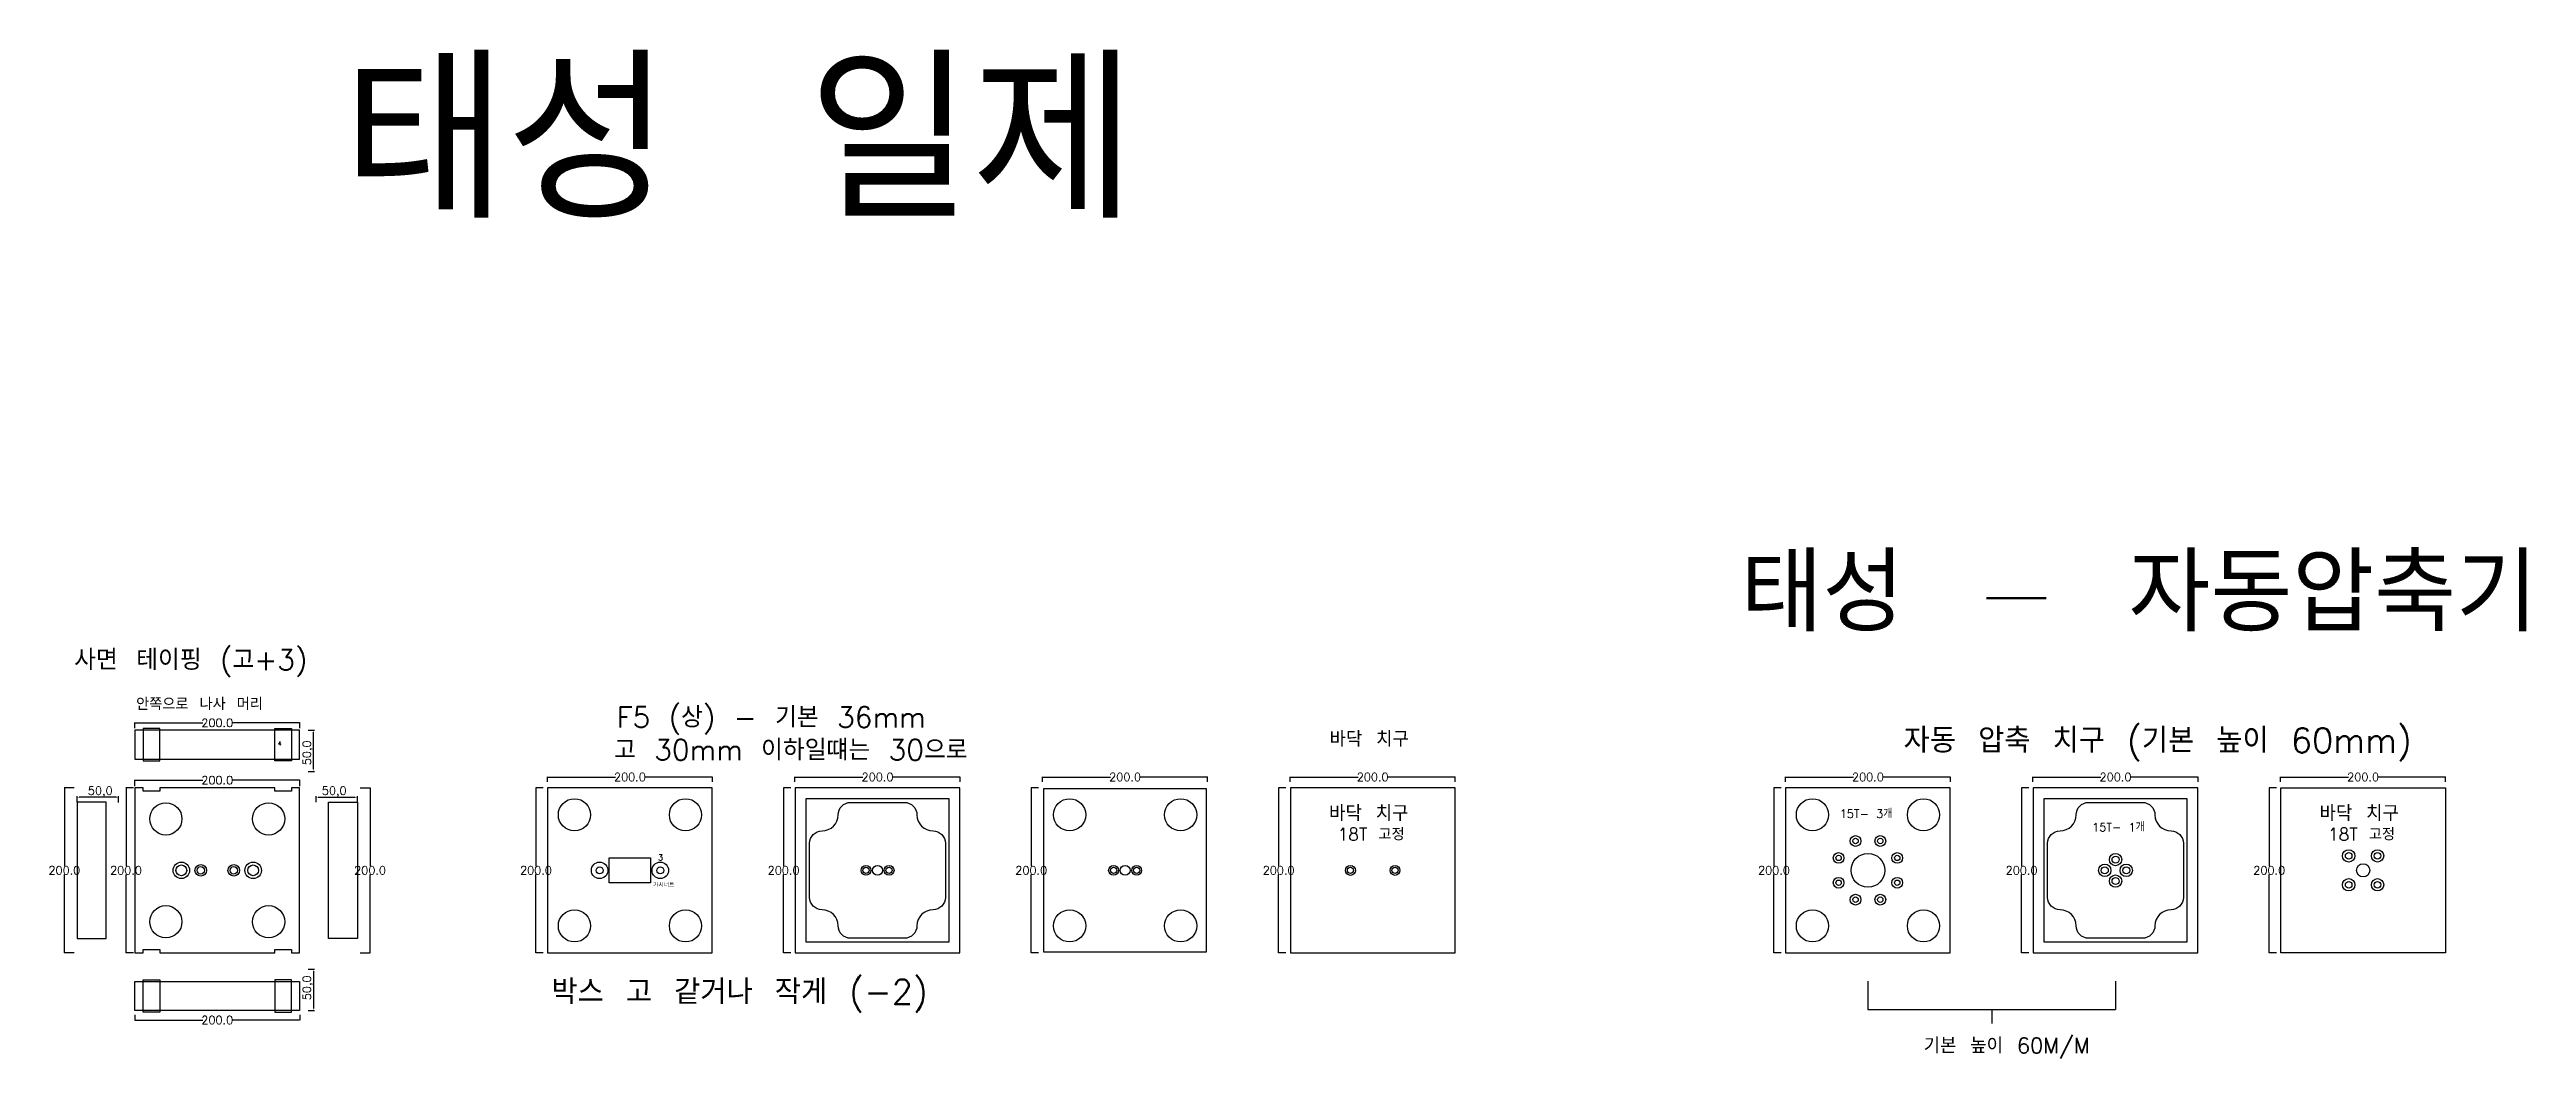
# Model space of a CAD drawing. Header units: millimetres. Extents: x 2721 to 5722, y -324 to 897.
import ezdxf

# ---------------------------------------------------------------- set-up
doc = ezdxf.new("R2010")
doc.units = ezdxf.units.MM
for name, color, linetype in [('TEXT', 7, 'Continuous'), ('볼트 구멍', 7, 'Continuous'), ('치구', 7, 'Continuous'), ('치수', 7, 'Continuous')]:
    doc.layers.add(name, color=color, linetype=linetype)
doc.styles.get("Standard").update_dxf_attribs({"font": 'txt.shx', "bigfont": 'whgtxt.shx'})
doc.dimstyles.new('ISO-25', dxfattribs={"dimtxt": 2.5, "dimasz": 2.5, "dimexe": 1.25, "dimexo": 0.625, "dimtad": 1, "dimtxsty": 'Standard', "dimcen": 2.5, "dimadec": 0, "dimazin": 0, "dimtfac": 1, "dimtmove": 0, "dimatfit": 3, "dimfxl": 0, "dimarcsym": 0})
doc.dimstyles.get("Standard").update_dxf_attribs({"dimtxt": 7, "dimasz": 0.18, "dimexe": 0.18, "dimexo": 0.0625, "dimgap": 0.09, "dimtad": 0, "dimtih": 1, "dimtoh": 1, "dimdec": 1, "dimzin": 0, "dimdsep": 46, "dimtxsty": 'Standard', "dimcen": 0.09, "dimadec": 0, "dimazin": 0, "dimtfac": 1, "dimtdec": 1, "dimtofl": 0, "dimtmove": 0, "dimatfit": 3, "dimfxl": 0, "dimtolj": 1, "dimtzin": 0, "dimarcsym": 0})

# ---------------------------------------------------------------- blocks, each defined once
blk = doc.blocks.new('*D1')
at = {"layer": 'Defpoints', "color": 0}
for p in [(2824, 75.8), (3024, 82.2), (3024, 75.8)]:
    blk.add_point(p, dxfattribs=at)
at = {"layer": '치수', "color": 0, "lineweight": -2}
for p, q in [((2824, 75.8), (2824, 82.4)), ((2824.2, 82.2), (2906.4, 82.2)), ((3023.8, 82.2), (2941.6, 82.2)), ((3024, 75.8), (3024, 82.4))]:
    blk.add_line(p, q, dxfattribs=at)
at = {"layer": '치수', "color": 0}
for points in [[(2824.2, 82.2), (2824.2, 82.1), (2824, 82.2)], [(3023.8, 82.2), (3023.8, 82.1), (3024, 82.2)]]:
    blk.add_solid(points, dxfattribs=at)
at = {"layer": '치수', "color": 0, "insert": (2924, 82.2), "char_height": 10, "attachment_point": 5}
blk.add_mtext('\\A1;200.0', dxfattribs=at)
blk = doc.blocks.new('*D2')
at = {"layer": 'Defpoints', "color": 0}
for p in [(2824, 5.4), (3024, 12.8), (3024, 5.4)]:
    blk.add_point(p, dxfattribs=at)
at = {"layer": '치수', "color": 0, "lineweight": -2}
for p, q in [((2824, 5.5), (2824, 13)), ((2824.2, 12.8), (2906.4, 12.8)), ((3023.8, 12.8), (2941.6, 12.8)), ((3024, 5.5), (3024, 13))]:
    blk.add_line(p, q, dxfattribs=at)
at = {"layer": '치수', "color": 0}
for points in [[(2824.2, 12.9), (2824.2, 12.8), (2824, 12.8)], [(3023.8, 12.9), (3023.8, 12.8), (3024, 12.8)]]:
    blk.add_solid(points, dxfattribs=at)
at = {"layer": '치수', "color": 0, "insert": (2924, 12.8), "char_height": 10, "attachment_point": 5}
blk.add_mtext('\\A1;200.0', dxfattribs=at)
blk = doc.blocks.new('*D3')
at = {"layer": 'Defpoints', "color": 0}
for p in [(2824, -271.3), (3024, -271.3), (3024, -277.7)]:
    blk.add_point(p, dxfattribs=at)
at = {"layer": '치수', "color": 0, "lineweight": -2}
for p, q in [((2824, -271.3), (2824, -277.8)), ((2824.2, -277.7), (2906.4, -277.7)), ((3023.8, -277.7), (2941.6, -277.7)), ((3024, -271.3), (3024, -277.8))]:
    blk.add_line(p, q, dxfattribs=at)
at = {"layer": '치수', "color": 0}
for points in [[(2824.2, -277.6), (2824.2, -277.7), (2824, -277.7)], [(3023.8, -277.6), (3023.8, -277.7), (3024, -277.7)]]:
    blk.add_solid(points, dxfattribs=at)
at = {"layer": '치수', "color": 0, "insert": (2924, -277.7), "char_height": 10, "attachment_point": 5}
blk.add_mtext('\\A1;200.0', dxfattribs=at)
blk = doc.blocks.new('*D4')
at = {"layer": 'Defpoints', "color": 0}
for p in [(2822.6, 3.6), (2813.5, -196.4), (2822.6, -196.4)]:
    blk.add_point(p, dxfattribs=at)
at = {"layer": '치수', "color": 0, "lineweight": -2}
for p, q in [((2822.5, 3.6), (2813.3, 3.6)), ((2813.5, 3.4), (2813.5, -91.3)), ((2813.5, -196.2), (2813.5, -101.5)), ((2822.5, -196.4), (2813.3, -196.4))]:
    blk.add_line(p, q, dxfattribs=at)
at = {"layer": '치수', "color": 0}
for points in [[(2813.5, 3.4), (2813.5, 3.4), (2813.5, 3.6)], [(2813.5, -196.2), (2813.5, -196.2), (2813.5, -196.4)]]:
    blk.add_solid(points, dxfattribs=at)
at = {"layer": '치수', "color": 0, "insert": (2813.5, -96.4), "char_height": 10, "attachment_point": 5}
blk.add_mtext('\\A1;200.0', dxfattribs=at)
blk = doc.blocks.new('*D5')
at = {"layer": 'Defpoints', "color": 0}
for p in [(2750.9, 3.6), (2738.8, -196.4), (2750.9, -196.4)]:
    blk.add_point(p, dxfattribs=at)
at = {"layer": '치수', "color": 0, "lineweight": -2}
for p, q in [((2750.8, 3.6), (2738.6, 3.6)), ((2738.8, 3.4), (2738.8, -91.3)), ((2738.8, -196.2), (2738.8, -101.5)), ((2750.8, -196.4), (2738.6, -196.4))]:
    blk.add_line(p, q, dxfattribs=at)
at = {"layer": '치수', "color": 0}
for points in [[(2738.8, 3.4), (2738.8, 3.4), (2738.8, 3.6)], [(2738.8, -196.2), (2738.8, -196.2), (2738.8, -196.4)]]:
    blk.add_solid(points, dxfattribs=at)
at = {"layer": '치수', "color": 0, "insert": (2738.8, -96.4), "char_height": 10, "attachment_point": 5}
blk.add_mtext('\\A1;200.0', dxfattribs=at)
blk = doc.blocks.new('*D6')
at = {"layer": 'Defpoints', "color": 0}
for p in [(2754.3, -7.9), (2754.3, -14.6), (2804.3, -14.7)]:
    blk.add_point(p, dxfattribs=at)
at = {"layer": '치수', "color": 0, "lineweight": -2}
for p, q in [((2754.3, -14), (2754.3, -6.7)), ((2801.8, -7.9), (2756.8, -7.9)), ((2804.3, -14.1), (2804.3, -6.7))]:
    blk.add_line(p, q, dxfattribs=at)
at = {"layer": '치수', "color": 0}
for points in [[(2756.8, -7.5), (2756.8, -8.3), (2754.3, -7.9)], [(2801.8, -7.5), (2801.8, -8.3), (2804.3, -7.9)]]:
    blk.add_solid(points, dxfattribs=at)
at = {"layer": '치수', "color": 0, "insert": (2782.3, -1.5), "char_height": 10, "attachment_point": 5}
blk.add_mtext('50,0', dxfattribs=at)
blk = doc.blocks.new('*D7')
at = {"layer": 'Defpoints', "color": 0}
for p in [(4218.9, 3.6), (4210, -196.4), (4218.9, -196.4)]:
    blk.add_point(p, dxfattribs=at)
at = {"layer": '치수', "color": 0, "lineweight": -2}
for p, q in [((4218.8, 3.6), (4209.8, 3.6)), ((4210, 3.4), (4210, -91.3)), ((4210, -196.2), (4210, -101.5)), ((4218.8, -196.4), (4209.8, -196.4))]:
    blk.add_line(p, q, dxfattribs=at)
at = {"layer": '치수', "color": 0}
for points in [[(4209.9, 3.4), (4210, 3.4), (4210, 3.6)], [(4209.9, -196.2), (4210, -196.2), (4210, -196.4)]]:
    blk.add_solid(points, dxfattribs=at)
at = {"layer": '치수', "color": 0, "insert": (4210, -96.4), "char_height": 10, "attachment_point": 5}
blk.add_mtext('\\A1;200.0', dxfattribs=at)
blk = doc.blocks.new('*D8')
at = {"layer": 'Defpoints', "color": 0}
for p in [(3619.1, 3.6), (3610.2, -196.4), (3619.1, -196.4)]:
    blk.add_point(p, dxfattribs=at)
at = {"layer": '치수', "color": 0, "lineweight": -2}
for p, q in [((3619.1, 3.6), (3610, 3.6)), ((3610.2, 3.4), (3610.2, -91.3)), ((3610.2, -196.2), (3610.2, -101.5)), ((3619.1, -196.4), (3610, -196.4))]:
    blk.add_line(p, q, dxfattribs=at)
at = {"layer": '치수', "color": 0}
for points in [[(3610.2, 3.4), (3610.3, 3.4), (3610.2, 3.6)], [(3610.2, -196.2), (3610.3, -196.2), (3610.2, -196.4)]]:
    blk.add_solid(points, dxfattribs=at)
at = {"layer": '치수', "color": 0, "insert": (3610.2, -96.4), "char_height": 10, "attachment_point": 5}
blk.add_mtext('\\A1;200.0', dxfattribs=at)
blk = doc.blocks.new('*D9')
at = {"layer": 'Defpoints', "color": 0}
for p in [(3919.1, 3.6), (3910.2, -196.4), (3919.1, -196.4)]:
    blk.add_point(p, dxfattribs=at)
at = {"layer": '치수', "color": 0, "lineweight": -2}
for p, q in [((3919.1, 3.6), (3910, 3.6)), ((3910.2, 3.4), (3910.2, -91.3)), ((3910.2, -196.2), (3910.2, -101.5)), ((3919.1, -196.4), (3910, -196.4))]:
    blk.add_line(p, q, dxfattribs=at)
at = {"layer": '치수', "color": 0}
for points in [[(3910.2, 3.4), (3910.3, 3.4), (3910.2, 3.6)], [(3910.2, -196.2), (3910.3, -196.2), (3910.2, -196.4)]]:
    blk.add_solid(points, dxfattribs=at)
at = {"layer": '치수', "color": 0, "insert": (3910.2, -96.4), "char_height": 10, "attachment_point": 5}
blk.add_mtext('\\A1;200.0', dxfattribs=at)
blk = doc.blocks.new('*D10')
at = {"layer": 'Defpoints', "color": 0}
for p in [(3097.2, 3.6), (3097.2, -196.4), (3109.2, -196.4)]:
    blk.add_point(p, dxfattribs=at)
at = {"layer": '치수', "color": 0, "lineweight": -2}
for p, q in [((3097.2, 3.6), (3109.4, 3.6)), ((3109.2, 3.4), (3109.2, -91.3)), ((3109.2, -196.2), (3109.2, -101.5)), ((3097.2, -196.4), (3109.4, -196.4))]:
    blk.add_line(p, q, dxfattribs=at)
at = {"layer": '치수', "color": 0}
for points in [[(3109.2, 3.4), (3109.3, 3.4), (3109.2, 3.6)], [(3109.2, -196.2), (3109.3, -196.2), (3109.2, -196.4)]]:
    blk.add_solid(points, dxfattribs=at)
at = {"layer": '치수', "color": 0, "insert": (3109.2, -96.4), "char_height": 10, "attachment_point": 5}
blk.add_mtext('\\A1;200.0', dxfattribs=at)
blk = doc.blocks.new('*D11')
at = {"layer": 'Defpoints', "color": 0}
for p in [(3319.1, 3.6), (3310.2, -196.4), (3319.1, -196.4)]:
    blk.add_point(p, dxfattribs=at)
at = {"layer": '치수', "color": 0, "lineweight": -2}
for p, q in [((3319.1, 3.6), (3310, 3.6)), ((3310.2, 3.4), (3310.2, -91.3)), ((3310.2, -196.2), (3310.2, -101.5)), ((3319.1, -196.4), (3310, -196.4))]:
    blk.add_line(p, q, dxfattribs=at)
at = {"layer": '치수', "color": 0}
for points in [[(3310.2, 3.4), (3310.3, 3.4), (3310.2, 3.6)], [(3310.2, -196.2), (3310.3, -196.2), (3310.2, -196.4)]]:
    blk.add_solid(points, dxfattribs=at)
at = {"layer": '치수', "color": 0, "insert": (3310.2, -96.4), "char_height": 10, "attachment_point": 5}
blk.add_mtext('\\A1;200.0', dxfattribs=at)
blk = doc.blocks.new('*D12')
at = {"layer": 'Defpoints', "color": 0}
for p in [(3033.7, -216.1), (3033.7, -266.1), (3040.6, -266.1)]:
    blk.add_point(p, dxfattribs=at)
at = {"layer": '치수', "color": 0, "lineweight": -2}
for p, q in [((3034.3, -216.1), (3041.9, -216.1)), ((3040.6, -218.6), (3040.6, -263.6)), ((3034.3, -266.1), (3041.9, -266.1))]:
    blk.add_line(p, q, dxfattribs=at)
at = {"layer": '치수', "color": 0}
for points in [[(3040.2, -218.6), (3041, -218.6), (3040.6, -216.1)], [(3040.2, -263.6), (3041, -263.6), (3040.6, -266.1)]]:
    blk.add_solid(points, dxfattribs=at)
at = {"layer": '치수', "color": 0, "insert": (3034.1, -238.6), "char_height": 10, "attachment_point": 5, "rotation": 90}
blk.add_mtext('50,0', dxfattribs=at)
blk = doc.blocks.new('*D13')
at = {"layer": 'Defpoints', "color": 0}
for p in [(3624, 10.7), (3824, 16.6), (3824, 10.7)]:
    blk.add_point(p, dxfattribs=at)
at = {"layer": '치수', "color": 0, "lineweight": -2}
for p, q in [((3624, 10.8), (3624, 16.8)), ((3624.2, 16.6), (3706.4, 16.6)), ((3823.8, 16.6), (3741.6, 16.6)), ((3824, 10.8), (3824, 16.8))]:
    blk.add_line(p, q, dxfattribs=at)
at = {"layer": '치수', "color": 0}
for points in [[(3624.2, 16.6), (3624.2, 16.6), (3624, 16.6)], [(3823.8, 16.6), (3823.8, 16.6), (3824, 16.6)]]:
    blk.add_solid(points, dxfattribs=at)
at = {"layer": '치수', "color": 0, "insert": (3724, 16.6), "char_height": 10, "attachment_point": 5}
blk.add_mtext('\\A1;200.0', dxfattribs=at)
blk = doc.blocks.new('*D14')
at = {"layer": 'Defpoints', "color": 0}
for p in [(3033.7, 73.4), (3040.6, 73.4), (3033.7, 23.4)]:
    blk.add_point(p, dxfattribs=at)
at = {"layer": '치수', "color": 0, "lineweight": -2}
for p, q in [((3034.3, 73.4), (3041.9, 73.4)), ((3040.6, 25.9), (3040.6, 70.9)), ((3034.3, 23.4), (3041.9, 23.4))]:
    blk.add_line(p, q, dxfattribs=at)
at = {"layer": '치수', "color": 0}
for points in [[(3040.2, 70.9), (3041, 70.9), (3040.6, 73.4)], [(3040.2, 25.9), (3041, 25.9), (3040.6, 23.4)]]:
    blk.add_solid(points, dxfattribs=at)
at = {"layer": '치수', "color": 0, "insert": (3034.1, 45.9), "char_height": 10, "attachment_point": 5, "rotation": 90}
blk.add_mtext('50,0', dxfattribs=at)
blk = doc.blocks.new('*D15')
at = {"layer": 'Defpoints', "color": 0}
for p in [(3043.8, -14.6), (3093.8, -7.8), (3093.8, -14.6)]:
    blk.add_point(p, dxfattribs=at)
at = {"layer": '치수', "color": 0, "lineweight": -2}
for p, q in [((3043.8, -14), (3043.8, -6.6)), ((3046.3, -7.8), (3091.3, -7.8)), ((3093.8, -14), (3093.8, -6.6))]:
    blk.add_line(p, q, dxfattribs=at)
at = {"layer": '치수', "color": 0}
for points in [[(3046.3, -7.4), (3046.3, -8.2), (3043.8, -7.8)], [(3091.3, -7.4), (3091.3, -8.2), (3093.8, -7.8)]]:
    blk.add_solid(points, dxfattribs=at)
at = {"layer": '치수', "color": 0, "insert": (3065.8, -1.4), "char_height": 10, "attachment_point": 5}
blk.add_mtext('50,0', dxfattribs=at)
blk = doc.blocks.new('*D16')
at = {"layer": 'Defpoints', "color": 0}
for p in [(3324, 10.7), (3524, 16.6), (3524, 10.7)]:
    blk.add_point(p, dxfattribs=at)
at = {"layer": '치수', "color": 0, "lineweight": -2}
for p, q in [((3324, 10.8), (3324, 16.8)), ((3324.2, 16.6), (3406.4, 16.6)), ((3523.8, 16.6), (3441.6, 16.6)), ((3524, 10.8), (3524, 16.8))]:
    blk.add_line(p, q, dxfattribs=at)
at = {"layer": '치수', "color": 0}
for points in [[(3324.2, 16.6), (3324.2, 16.6), (3324, 16.6)], [(3523.8, 16.6), (3523.8, 16.6), (3524, 16.6)]]:
    blk.add_solid(points, dxfattribs=at)
at = {"layer": '치수', "color": 0, "insert": (3424, 16.6), "char_height": 10, "attachment_point": 5}
blk.add_mtext('\\A1;200.0', dxfattribs=at)
blk = doc.blocks.new('*D17')
at = {"layer": 'Defpoints', "color": 0}
for p in [(3924, 10.7), (4124, 16.6), (4124, 10.7)]:
    blk.add_point(p, dxfattribs=at)
at = {"layer": '치수', "color": 0, "lineweight": -2}
for p, q in [((3924, 10.8), (3924, 16.8)), ((3924.2, 16.6), (4006.4, 16.6)), ((4123.8, 16.6), (4041.6, 16.6)), ((4124, 10.8), (4124, 16.8))]:
    blk.add_line(p, q, dxfattribs=at)
at = {"layer": '치수', "color": 0}
for points in [[(3924.2, 16.6), (3924.2, 16.6), (3924, 16.6)], [(4123.8, 16.6), (4123.8, 16.6), (4124, 16.6)]]:
    blk.add_solid(points, dxfattribs=at)
at = {"layer": '치수', "color": 0, "insert": (4024, 16.6), "char_height": 10, "attachment_point": 5}
blk.add_mtext('\\A1;200.0', dxfattribs=at)
blk = doc.blocks.new('*D18')
at = {"layer": 'Defpoints', "color": 0}
for p in [(4224, 10.7), (4424, 16.6), (4424, 10.7)]:
    blk.add_point(p, dxfattribs=at)
at = {"layer": '치수', "color": 0, "lineweight": -2}
for p, q in [((4224, 10.8), (4224, 16.8)), ((4224.2, 16.6), (4306.4, 16.6)), ((4423.8, 16.6), (4341.6, 16.6)), ((4424, 10.8), (4424, 16.8))]:
    blk.add_line(p, q, dxfattribs=at)
at = {"layer": '치수', "color": 0}
for points in [[(4224.2, 16.6), (4224.2, 16.6), (4224, 16.6)], [(4423.8, 16.6), (4423.8, 16.6), (4424, 16.6)]]:
    blk.add_solid(points, dxfattribs=at)
at = {"layer": '치수', "color": 0, "insert": (4324, 16.6), "char_height": 10, "attachment_point": 5}
blk.add_mtext('\\A1;200.0', dxfattribs=at)
blk = doc.blocks.new('*D25')
at = {"layer": 'Defpoints', "color": 0}
for p in [(5124, 10.7), (5324, 16.6), (5324, 10.7)]:
    blk.add_point(p, dxfattribs=at)
at = {"layer": '치수', "color": 0, "lineweight": -2}
for p, q in [((5124, 10.8), (5124, 16.8)), ((5124.2, 16.6), (5206.4, 16.6)), ((5323.8, 16.6), (5241.6, 16.6)), ((5324, 10.8), (5324, 16.8))]:
    blk.add_line(p, q, dxfattribs=at)
at = {"layer": '치수', "color": 0}
for points in [[(5124.2, 16.6), (5124.2, 16.6), (5124, 16.6)], [(5323.8, 16.6), (5323.8, 16.6), (5324, 16.6)]]:
    blk.add_solid(points, dxfattribs=at)
at = {"layer": '치수', "color": 0, "insert": (5224, 16.6), "char_height": 10, "attachment_point": 5}
blk.add_mtext('\\A1;200.0', dxfattribs=at)
blk = doc.blocks.new('*D26')
at = {"layer": 'Defpoints', "color": 0}
for p in [(4824, 10.7), (5024, 16.6), (5024, 10.7)]:
    blk.add_point(p, dxfattribs=at)
at = {"layer": '치수', "color": 0, "lineweight": -2}
for p, q in [((4824, 10.8), (4824, 16.8)), ((4824.2, 16.6), (4906.4, 16.6)), ((5023.8, 16.6), (4941.6, 16.6)), ((5024, 10.8), (5024, 16.8))]:
    blk.add_line(p, q, dxfattribs=at)
at = {"layer": '치수', "color": 0}
for points in [[(4824.2, 16.6), (4824.2, 16.6), (4824, 16.6)], [(5023.8, 16.6), (5023.8, 16.6), (5024, 16.6)]]:
    blk.add_solid(points, dxfattribs=at)
at = {"layer": '치수', "color": 0, "insert": (4924, 16.6), "char_height": 10, "attachment_point": 5}
blk.add_mtext('\\A1;200.0', dxfattribs=at)
blk = doc.blocks.new('*D27')
at = {"layer": 'Defpoints', "color": 0}
for p in [(4819.1, 3.6), (4810.2, -196.4), (4819.1, -196.4)]:
    blk.add_point(p, dxfattribs=at)
at = {"layer": '치수', "color": 0, "lineweight": -2}
for p, q in [((4819.1, 3.6), (4810, 3.6)), ((4810.2, 3.4), (4810.2, -91.3)), ((4810.2, -196.2), (4810.2, -101.5)), ((4819.1, -196.4), (4810, -196.4))]:
    blk.add_line(p, q, dxfattribs=at)
at = {"layer": '치수', "color": 0}
for points in [[(4810.2, 3.4), (4810.3, 3.4), (4810.2, 3.6)], [(4810.2, -196.2), (4810.3, -196.2), (4810.2, -196.4)]]:
    blk.add_solid(points, dxfattribs=at)
at = {"layer": '치수', "color": 0, "insert": (4810.2, -96.4), "char_height": 10, "attachment_point": 5}
blk.add_mtext('\\A1;200.0', dxfattribs=at)
blk = doc.blocks.new('*D28')
at = {"layer": 'Defpoints', "color": 0}
for p in [(5119.1, 3.6), (5110.2, -196.4), (5119.1, -196.4)]:
    blk.add_point(p, dxfattribs=at)
at = {"layer": '치수', "color": 0, "lineweight": -2}
for p, q in [((5119.1, 3.6), (5110, 3.6)), ((5110.2, 3.4), (5110.2, -91.3)), ((5110.2, -196.2), (5110.2, -101.5)), ((5119.1, -196.4), (5110, -196.4))]:
    blk.add_line(p, q, dxfattribs=at)
at = {"layer": '치수', "color": 0}
for points in [[(5110.2, 3.4), (5110.3, 3.4), (5110.2, 3.6)], [(5110.2, -196.2), (5110.3, -196.2), (5110.2, -196.4)]]:
    blk.add_solid(points, dxfattribs=at)
at = {"layer": '치수', "color": 0, "insert": (5110.2, -96.4), "char_height": 10, "attachment_point": 5}
blk.add_mtext('\\A1;200.0', dxfattribs=at)
blk = doc.blocks.new('*D29')
at = {"layer": 'Defpoints', "color": 0}
for p in [(5419.1, 3.6), (5410.2, -196.4), (5419.1, -196.4)]:
    blk.add_point(p, dxfattribs=at)
at = {"layer": '치수', "color": 0, "lineweight": -2}
for p, q in [((5419.1, 3.6), (5410, 3.6)), ((5410.2, 3.4), (5410.2, -91.3)), ((5410.2, -196.2), (5410.2, -101.5)), ((5419.1, -196.4), (5410, -196.4))]:
    blk.add_line(p, q, dxfattribs=at)
at = {"layer": '치수', "color": 0}
for points in [[(5410.2, 3.4), (5410.3, 3.4), (5410.2, 3.6)], [(5410.2, -196.2), (5410.3, -196.2), (5410.2, -196.4)]]:
    blk.add_solid(points, dxfattribs=at)
at = {"layer": '치수', "color": 0, "insert": (5410.2, -96.4), "char_height": 10, "attachment_point": 5}
blk.add_mtext('\\A1;200.0', dxfattribs=at)
blk = doc.blocks.new('*D30')
at = {"layer": 'Defpoints', "color": 0}
for p in [(5424, 10.7), (5624, 16.6), (5624, 10.7)]:
    blk.add_point(p, dxfattribs=at)
at = {"layer": '치수', "color": 0, "lineweight": -2}
for p, q in [((5424, 10.8), (5424, 16.8)), ((5424.2, 16.6), (5506.4, 16.6)), ((5623.8, 16.6), (5541.6, 16.6)), ((5624, 10.8), (5624, 16.8))]:
    blk.add_line(p, q, dxfattribs=at)
at = {"layer": '치수', "color": 0}
for points in [[(5424.2, 16.6), (5424.2, 16.6), (5424, 16.6)], [(5623.8, 16.6), (5623.8, 16.6), (5624, 16.6)]]:
    blk.add_solid(points, dxfattribs=at)
at = {"layer": '치수', "color": 0, "insert": (5524, 16.6), "char_height": 10, "attachment_point": 5}
blk.add_mtext('\\A1;200.0', dxfattribs=at)

msp = doc.modelspace()

# ---------------------------------------------------------------- linework, layer by layer
at = {"layer": 'TEXT', "color": 0}
for p, q in [((4924.03, -230.51), (4924.03, -264.87)), ((5224.03, -230.51), (5224.03, -264.87)), ((4924.03, -264.87), (5224.03, -264.87)), ((5074.03, -264.87), (5074.03, -281.78))]:
    msp.add_line(p, q, dxfattribs=at)
at = {"layer": '볼트 구멍', "color": 3}
msp.add_lwpolyline([(3449.03, -111.4), (3399.03, -111.4), (3399.03, -81.4), (3449.03, -81.4)], close=True, dxfattribs=at)
at = {"layer": '볼트 구멍', "color": 6}
for centre, radius in [((4909.03, -60.9), 6.5), ((4939.03, -60.9), 6.5), ((4888.53, -81.4), 6.5), ((4959.53, -81.4), 6.5), ((5211.03, -96.4), 7.5), ((5224.03, -83.4), 7.5), ((5237.03, -96.4), 7.5), ((5506.53, -78.9), 7.5), ((5541.53, -78.9), 7.5), ((3710.03, -96.4), 6), ((3738.03, -96.4), 6), ((4010.03, -96.4), 6), ((4038.03, -96.4), 6), ((4297.03, -96.46), 6), ((4351.03, -96.46), 6), ((4888.53, -111.4), 6.5), ((4959.53, -111.4), 6.5), ((5224.03, -109.4), 7.5), ((5506.53, -113.9), 7.5), ((5541.53, -113.9), 7.5), ((4909.03, -131.9), 6.5), ((4939.03, -131.9), 6.5)]:
    msp.add_circle(centre, radius, dxfattribs=at)
at = {"layer": '볼트 구멍', "color": 3}
for centre, radius in [((4909.03, -60.9), 3.25), ((4939.03, -60.9), 3.25), ((2880.53, -96.4), 6.5), ((2967.53, -96.4), 6.5), ((4888.53, -81.4), 3.25), ((4924.03, -96.4), 20.5), ((4959.53, -81.4), 3.25), ((5224.03, -83.4), 4.25), ((5506.53, -78.9), 4), ((5524.03, -96.4), 8), ((5541.53, -78.9), 4), ((2904.03, -96.4), 4.5), ((2944.03, -96.4), 4.5), ((3387.28, -96.46), 4.25), ((3460.78, -96.46), 4.25), ((3710.03, -96.4), 3.75), ((3724.03, -96.4), 6), ((3738.03, -96.4), 3.75), ((4010.03, -96.4), 3.75), ((4024.03, -96.4), 6), ((4038.03, -96.4), 3.75), ((4297.03, -96.46), 3.75), ((4351.03, -96.46), 3.75), ((4888.53, -111.4), 3.25), ((4959.53, -111.4), 3.25), ((5211.03, -96.4), 4.25), ((5224.03, -109.4), 4.25), ((5237.03, -96.4), 4.25), ((5506.53, -113.9), 4), ((5541.53, -113.9), 4), ((4909.03, -131.9), 3.25), ((4939.03, -131.9), 3.25)]:
    msp.add_circle(centre, radius, dxfattribs=at)
at = {"layer": '볼트 구멍', "color": 2}
for centre, radius in [((2880.53, -96.4), 10), ((2904.03, -96.4), 7), ((2944.03, -96.4), 7), ((2967.53, -96.4), 10)]:
    msp.add_circle(centre, radius, dxfattribs=at)
at = {"layer": '볼트 구멍', "color": 1}
for centre in [(3387.28, -96.46), (3460.78, -96.46)]:
    msp.add_circle(centre, 10, dxfattribs=at)
at = {"layer": '치구'}
for points in [[(2824.28, 38.35), (3023.78, 38.35), (3023.78, 73.35), (2824.28, 73.35)], [(2824.28, -196.15), (2834.28, -196.15), (2834.28, -192.15), (2854.28, -192.15), (2854.28, -196.15), (2993.78, -196.15), (2993.78, -192.15), (3013.78, -192.15), (3013.78, -196.15), (3023.78, -196.15), (3023.78, 3.35), (3013.78, 3.35), (3013.78, -0.65), (2993.78, -0.65), (2993.78, 3.35), (2854.28, 3.35), (2854.28, -0.65), (2834.28, -0.65), (2834.28, 3.35), (2824.28, 3.35)], [(3324.28, 3.35), (3324.28, -196.15), (3523.78, -196.15), (3523.78, 3.35)], [(3624.28, 3.35), (3624.28, -196.15), (3823.78, -196.15), (3823.78, 3.35)], [(3925.28, 2.35), (3925.28, -195.15), (4122.78, -195.15), (4122.78, 2.35)], [(4224.28, 3.35), (4224.28, -196.15), (4423.78, -196.15), (4423.78, 3.35)], [(4824.28, 3.35), (4824.28, -196.15), (5023.78, -196.15), (5023.78, 3.35)], [(5124.28, 3.35), (5124.28, -196.15), (5323.78, -196.15), (5323.78, 3.35)], [(5623.78, 3.35), (5623.78, -196.15), (5424.28, -196.15), (5424.28, 3.35)], [(2789.28, -14.05), (2754.28, -14.05), (2754.28, -178.75), (2789.28, -178.75)], [(3058.78, -14.05), (3093.78, -14.05), (3093.78, -178.75), (3058.78, -178.75)], [(3637.28, -9.65), (3637.28, -183.15), (3810.78, -183.15), (3810.78, -9.65)], [(5137.28, -9.65), (5137.28, -183.15), (5310.78, -183.15), (5310.78, -9.65)], [(2824.28, -231.15), (3023.78, -231.15), (3023.78, -266.15), (2824.28, -266.15)]]:
    msp.add_lwpolyline(points, close=True, dxfattribs=at)
at = {"layer": '치구', "color": 1}
for points in [[(2834.28, 36.35), (2854.28, 36.35), (2854.28, 75.35), (2834.28, 75.35)], [(3013.78, 36.35), (2993.78, 36.35), (2993.78, 75.35), (3013.78, 75.35)], [(2834.28, -229.15), (2854.28, -229.15), (2854.28, -268.14), (2834.28, -268.14)], [(3013.78, -229.15), (2993.78, -229.15), (2993.78, -268.14), (3013.78, -268.14)]]:
    msp.add_lwpolyline(points, close=True, dxfattribs=at)
at = {"layer": '치구'}
for points in [[(3691.28, -14.15), (3756.78, -14.15, -0.4142136), (3771.78, -29.15, 0.4142135), (3791.28, -48.65, -0.4142134), (3806.28, -63.65), (3806.28, -129.15, -0.4142134), (3791.28, -144.15, 0.4142135), (3771.78, -163.65, -0.4142136), (3756.78, -178.65), (3691.28, -178.65, -0.4142136), (3676.28, -163.65, 0.4142135), (3656.78, -144.15, -0.4142134), (3641.78, -129.15), (3641.78, -63.65, -0.4142134), (3656.78, -48.65, 0.4142135), (3676.28, -29.15, -0.4142136)], [(5191.28, -14.15), (5256.78, -14.15, -0.4142136), (5271.78, -29.15, 0.4142135), (5291.28, -48.65, -0.4142134), (5306.28, -63.65), (5306.28, -129.15, -0.4142134), (5291.28, -144.15, 0.4142135), (5271.78, -163.65, -0.4142136), (5256.78, -178.65), (5191.28, -178.65, -0.4142136), (5176.28, -163.65, 0.4142135), (5156.78, -144.15, -0.4142134), (5141.78, -129.15), (5141.78, -63.65, -0.4142134), (5156.78, -48.65, 0.4142135), (5176.28, -29.15, -0.4142136)]]:
    msp.add_lwpolyline(points, format="xyb", close=True, dxfattribs=at)
for centre in [(2861.78, -34.15), (2986.28, -34.15), (3356.78, -29.15), (3491.28, -29.15), (3956.78, -29.15), (4091.28, -29.15), (4856.78, -29.15), (4991.28, -29.15), (2861.78, -158.65), (2986.28, -158.65), (3356.78, -163.65), (3491.28, -163.65), (3956.78, -163.65), (4091.28, -163.65), (4856.78, -163.65), (4991.28, -163.65)]:
    msp.add_circle(centre, 19.5, dxfattribs=at)

# ---------------------------------------------------------------- texts
at = {"layer": 'TEXT', "color": 3, "linetype": 'Continuous'}
for s, height, p in [('태성 일제', 187.5, (3076, 693.31)), ('태성 - 자동압축기', 93.75, (4769.81, 192.78))]:
    msp.add_text(s, height=height, dxfattribs=at).set_placement(p)
at = {"layer": 'TEXT', "linetype": 'Continuous'}
for s, height, p in [('사면 테이핑 (고+3)', 25, (2750.63, 146.12)), ('바닥 치구', 18.75, (4271.71, 53.22))]:
    msp.add_text(s, height=height, dxfattribs=at).set_placement(p)
at = {"layer": 'TEXT', "color": 1}
for s, height, p in [('안쪽으로 나사 머리', 15, (2825.68, 97.53)), ('4', 5, (2997.59, 54.65)), ('3', 7, (3458.1, -84.33)), ('가시너트', 5, (3452.11, -116.61)), ('박스 고 같거나 작게 (-2)', 30, (3328.89, -258.49))]:
    msp.add_text(s, height=height, dxfattribs=at).set_placement(p)
at = {"layer": 'TEXT', "color": 1, "linetype": 'Continuous'}
msp.add_text('F5 (상) - 기본 36mm', height=25, dxfattribs=at).set_placement((3407.99, 76.51))
at = {"layer": 'TEXT', "color": 2, "linetype": 'Continuous'}
msp.add_text('고 30mm 이하일떄는 30으로', height=25, dxfattribs=at).set_placement((3404.76, 36.93))
at = {"layer": 'TEXT', "color": 3}
msp.add_text('자동 압축 치구 (기본 높이 60mm)', height=30, dxfattribs=at).set_placement((4967.3, 45.94))
at = {"layer": 'TEXT', "color": 6, "linetype": 'Continuous'}
for s, p in [('바닥 치구', (4271.22, -36.6)), ('바닥 치구', (5471.22, -36.6)), ('기본 높이 60M/M', (4991.57, -317.89))]:
    msp.add_text(s, height=18.75, dxfattribs=at).set_placement(p)
at = {"layer": 'TEXT', "color": 6}
for s, height, p in [('15T- 3개', 10, (4889.93, -32.93)), ('18T 고정', 15, (4281.57, -60.11)), ('15T- 1개', 10, (5195.75, -49.24)), ('18T 고정', 15, (5481.57, -60.11))]:
    msp.add_text(s, height=height, dxfattribs=at).set_placement(p)

# ---------------------------------------------------------------- dimensions: what is measured, and where the dimension line sits
at = {"layer": '치수', "color": 4}
for base, p1, p2, dimstyle, override, picture, middle in [((3024.03, 82.18), (2824.03, 75.78), (3024.03, 75.78), 'Standard', {"dimtxt": 10}, '*D1', (2924.03, 82.18)), ((3093.78, -7.82), (3043.78, -14.6), (3093.78, -14.6), 'ISO-25', {"dimtxt": 10, "dimdec": 1, "dimzin": 0, "dimtdec": 1}, '*D15', (3065.78, -7.82)), ((3024.03, -277.66), (2824.03, -271.26), (3024.03, -271.26), 'Standard', {"dimtxt": 10}, '*D3', (2924.03, -277.66))]:
    dim = msp.add_linear_dim(base=base, p1=p1, p2=p2, dimstyle=dimstyle, override=override, dxfattribs=at)
    dim.commit()
    dim.dimension.update_dxf_attribs({"geometry": picture, "text_midpoint": middle, "dimtype": 160})
for base, p1, p2, angle, picture, middle in [((3040.6, 73.35), (3033.7, 23.35), (3033.7, 73.35), 90, '*D14', (3040.6, 45.85)), ((2754.28, -7.92), (2804.28, -14.7), (2754.28, -14.6), 180, '*D6', (2782.28, -7.92)), ((3040.6, -266.15), (3033.7, -216.15), (3033.7, -266.15), 270, '*D12', (3040.6, -238.65))]:
    dim = msp.add_linear_dim(base=base, p1=p1, p2=p2, angle=angle, dimstyle='ISO-25', override={"dimtxt": 10, "dimdec": 1, "dimzin": 0, "dimtdec": 1}, dxfattribs=at)
    dim.commit()
    dim.dimension.update_dxf_attribs({"geometry": picture, "text_midpoint": middle, "dimtype": 160})
for base, p1, p2, picture, middle in [((2738.81, -196.4), (2750.88, 3.6), (2750.88, -196.4), '*D5', (2738.81, -96.4)), ((2813.5, -196.4), (2822.57, 3.6), (2822.57, -196.4), '*D4', (2813.5, -96.4)), ((3109.24, -196.4), (3097.17, 3.6), (3097.17, -196.4), '*D10', (3109.24, -96.4)), ((3310.23, -196.4), (3319.13, 3.6), (3319.13, -196.4), '*D11', (3310.23, -96.4)), ((3610.23, -196.4), (3619.13, 3.6), (3619.13, -196.4), '*D8', (3610.23, -96.4)), ((3910.23, -196.4), (3919.13, 3.6), (3919.13, -196.4), '*D9', (3910.23, -96.4)), ((4209.98, -196.4), (4218.88, 3.6), (4218.88, -196.4), '*D7', (4209.98, -96.4)), ((4810.23, -196.4), (4819.13, 3.6), (4819.13, -196.4), '*D27', (4810.23, -96.4)), ((5110.23, -196.4), (5119.13, 3.6), (5119.13, -196.4), '*D28', (5110.23, -96.4)), ((5410.23, -196.4), (5419.13, 3.6), (5419.13, -196.4), '*D29', (5410.23, -96.4))]:
    dim = msp.add_linear_dim(base=base, p1=p1, p2=p2, angle=90, dimstyle='Standard', override={"dimtxt": 10}, dxfattribs=at)
    dim.commit()
    dim.dimension.update_dxf_attribs({"geometry": picture, "text_midpoint": middle})
for base, p1, p2, picture, middle in [((3024.03, 12.83), (2824.03, 5.43), (3024.03, 5.43), '*D2', (2924.03, 12.83)), ((3524.03, 16.59), (3324.03, 10.71), (3524.03, 10.71), '*D16', (3424.03, 16.59)), ((3824.03, 16.59), (3624.03, 10.71), (3824.03, 10.71), '*D13', (3724.03, 16.59)), ((4124.03, 16.59), (3924.03, 10.71), (4124.03, 10.71), '*D17', (4024.03, 16.59)), ((4424.03, 16.59), (4224.03, 10.71), (4424.03, 10.71), '*D18', (4324.03, 16.59)), ((5024.03, 16.59), (4824.03, 10.71), (5024.03, 10.71), '*D26', (4924.03, 16.59)), ((5324.03, 16.59), (5124.03, 10.71), (5324.03, 10.71), '*D25', (5224.03, 16.59)), ((5624.03, 16.59), (5424.03, 10.71), (5624.03, 10.71), '*D30', (5524.03, 16.59))]:
    dim = msp.add_linear_dim(base=base, p1=p1, p2=p2, dimstyle='Standard', override={"dimtxt": 10}, dxfattribs=at)
    dim.commit()
    dim.dimension.update_dxf_attribs({"geometry": picture, "text_midpoint": middle})

doc.saveas('drawing.dxf')
